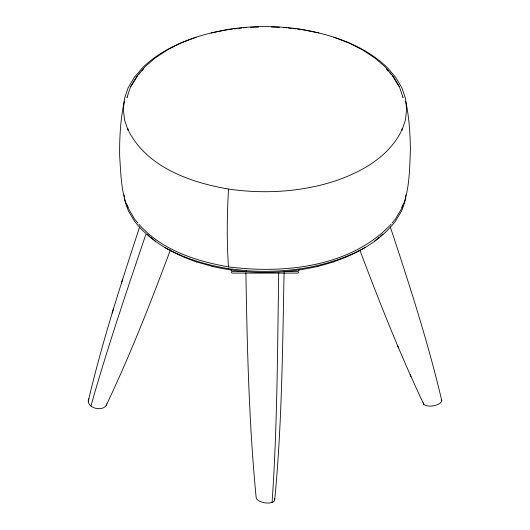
<?xml version="1.0" encoding="UTF-8"?>
<svg xmlns="http://www.w3.org/2000/svg" width="530" height="530" viewBox="0 0 530 530"><rect width="100%" height="100%" fill="white"/><g stroke="black" fill="none" stroke-linecap="round" stroke-linejoin="round"><path stroke-width="0.79" d="M231.16 269.326L231.16 270.976L232.007 271.446L246.026 271.446M278.714 272.566C277.462 349.21 277.402 425.934 272.082 502.447M284.087 272.354C282.57 348.197 281.953 424.166 274.739 499.737M405.881 195.047L405.284 200.267L401.7 210.748L395.559 221.07C376.525 245.701 346.739 259.163 317.198 266.51C282.987 274.388 247.013 274.388 212.802 266.51L212.119 266.318M401.124 131.519C388.212 157.099 361.566 171.892 335.444 180.902C301.08 192.046 264.178 194.219 228.523 189.058C226.992 214.915 226.714 241.044 228.463 266.868C283.875 274.063 350.966 267.16 391.127 224.163M88.252 401.177C102.078 342.168 120.767 284.464 139.642 226.919M127.094 96.977L126.955 97.553L130.618 86.668L136.495 76.731L144.902 66.84L154.965 58.121L167.573 49.813L181.134 42.97L196.126 37.193M124.186 101.568C120.515 119.469 119.396 137.919 119.674 156.184C120.886 173.515 120.9 191.502 127.757 207.78M90.908 406.026C107.285 348.27 126.544 291.394 145.803 234.552M112.181 312.972L113.473 308.831M121.33 283.53L122.715 279.091M401.382 130.778L402.144 128.538M401.859 130.532L405.443 120.038L406.642 109.359L405.423 98.282L401.839 87.788L395.685 77.314L387.218 67.495C363.878 45.077 331.932 34.609 300.662 29.229L300.212 29.15C276.885 25.751 253.115 25.751 229.788 29.15L229.338 29.229C198.068 34.609 166.122 45.077 142.782 67.495L134.315 77.314L128.161 87.788L124.576 98.282L123.357 109.359L124.557 120.038L128.141 130.532M401.415 208.575L402.694 204.845M402.243 207.78C409.716 189.356 409.604 169.01 410.412 149.447C410.134 133.434 409.14 117.249 405.814 101.568M170.488 249.749C150.739 302.378 130.334 354.835 106.099 405.596M130.897 86.529L137.436 76.035M401.164 209.317L395.214 219.387L392.147 222.971M138.509 74.776L140.125 72.888M141.742 71.007L143.352 69.119M374.637 241.177L379.361 237.089M380.54 236.069L382.899 234.028M298.84 272.387L297.993 273.096L232.007 273.096L231.16 272.387M364.945 247.556C329.103 267.392 287.075 273.414 246.589 270.744L246.549 270.744M317.198 266.51L317.881 266.318M333.198 261.946L334.092 261.694M210.993 32.953L228.463 29.508M229.251 29.422L232.398 29.064M233.975 28.885L237.122 28.521M238.699 28.342L241.846 27.984M243.422 27.805L246.569 27.447M250.577 27.295L258.587 26.997M228.463 266.868L228.516 266.868C195.782 261.157 161.332 249.961 138.873 224.163M283.974 271.446L297.993 271.446L298.84 270.976L298.84 269.326M271.413 26.997L279.423 27.295M165.055 247.556C184.639 258.507 206.356 265.04 228.417 268.677L228.496 268.683M283.431 27.447L286.578 27.805M288.154 27.984L291.301 28.342M292.878 28.521L296.025 28.885M297.602 29.064L300.748 29.422M228.417 268.677L246.589 270.744M301.537 29.508L319.007 32.953M228.523 189.058C190.528 182.479 148.055 167.679 128.876 131.519M124.119 195.047L124.716 200.267L128.3 210.748L134.441 221.07C149.705 241.018 172.535 253.592 195.908 261.694L196.802 261.946M195.908 261.694L212.802 266.51M333.867 37.193L348.866 42.97L362.427 49.813L375.035 58.121L385.098 66.84L393.505 76.731L399.382 86.668L403.045 97.553L402.906 96.977M147.101 234.028L149.46 236.069M150.639 237.089L155.363 241.177M386.648 69.119L388.258 71.007M389.875 72.888L391.491 74.776M392.564 76.035L399.103 86.529M137.853 222.971L134.786 219.387L128.836 209.317M360.062 250.69C379.626 302.59 400.024 354.239 423.828 404.363M410.094 374.531L410.982 376.585M397.513 345.54L398.567 347.971M127.856 128.538L128.618 130.778M127.306 204.845L128.585 208.575M390.332 226.999C409.253 284.299 427.962 341.764 441.748 400.561M245.894 272.619C247.179 347.647 248.915 422.761 256.142 497.491A9.388 4.24 9 0 0 266.749 503.023A9.388 4.24 9 0 0 274.394 498.584M441.45 399.481A9.388 4.24 -9 0 1 433.573 405.794A9.388 4.24 -9 0 1 423.159 402.807M106.795 403.833A9.388 6.386 11 0 1 95.208 408.193A9.388 6.386 11 0 1 88.994 398.792"/></g></svg>
